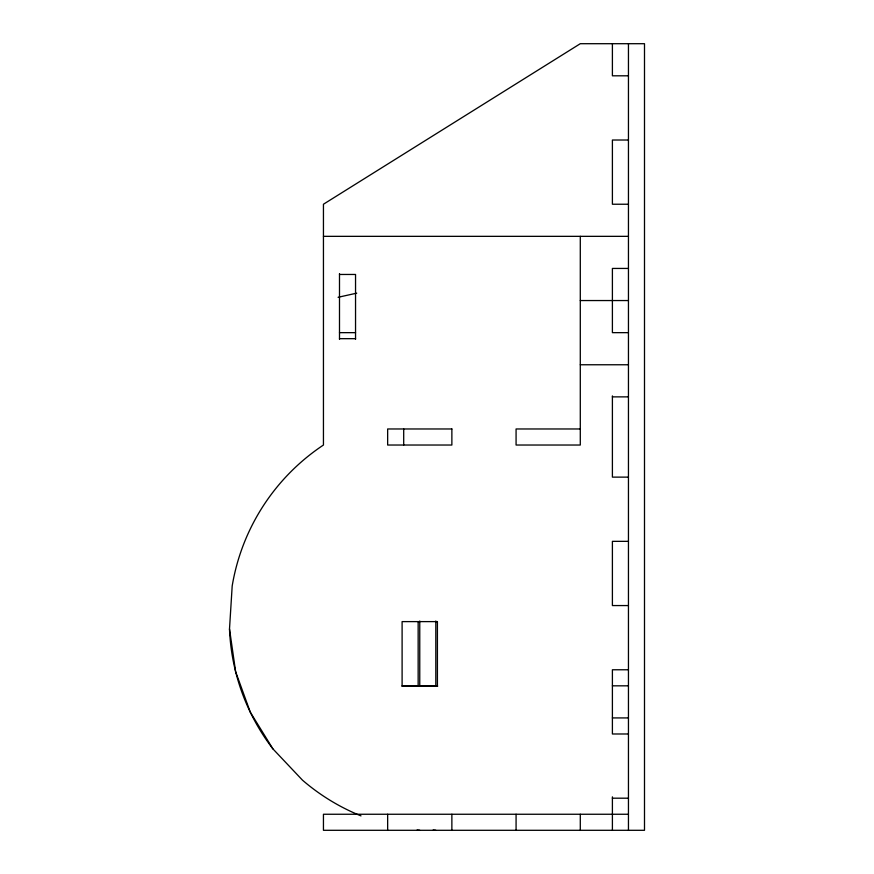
<?xml version="1.0" encoding="UTF-8"?>
<svg xmlns="http://www.w3.org/2000/svg" width="874" height="874" viewBox="0 0 874 874"><rect width="100%" height="100%" fill="white"/><g stroke="black" fill="none" stroke-linecap="round" stroke-linejoin="round"><path stroke-width="1.31" d="M361.006 815.89A210.732 210.732 0 0 1 302.513 780.198L272.906 748.876L250.292 712.179L235.619 671.658L229.501 628.996L232.189 585.973A210.732 210.732 0 0 1 323.446 445.03L323.446 204.232L580.292 43.7L644.499 43.7L644.499 830.3L323.446 830.3L323.446 814.251L628.45 814.251M338.085 297.291L356.734 293.151M628.45 75.809L612.401 75.809L612.401 43.7M628.45 140.015L612.401 140.015L612.401 204.232L628.45 204.232M323.446 236.341L628.45 236.341M628.45 268.438L612.401 268.438L612.401 332.655L628.45 332.655M339.494 274.458L355.543 274.458L355.543 339.341M580.292 300.547L628.45 300.547M339.494 332.655L355.543 332.655M339.494 338.675L355.543 338.675M580.292 364.764L628.45 364.764M612.401 396.872L628.45 396.872M580.292 428.97L516.075 428.97L516.075 445.03L580.292 445.03L580.292 236.341M628.45 477.128L612.401 477.128L612.401 395.9M628.45 541.345L612.401 541.345L612.401 605.562L628.45 605.562M628.45 669.768L612.401 669.768L612.401 733.985L628.45 733.985M612.401 685.828L628.45 685.828M401.822 686.145L437.699 686.145M612.401 717.925L628.45 717.925M612.401 798.191L628.45 798.191M628.45 43.7L628.45 830.3M612.401 796.859L612.401 830.3M580.292 814.251L580.292 830.3M516.075 814.251L516.075 830.3M451.869 814.251L451.869 830.3M435.809 621.032L435.809 686.145M419.76 621.032L419.76 686.145M418.154 621.611L418.154 685.828M403.701 428.97L403.701 445.03M387.652 814.251L387.652 830.3M339.494 273.617L339.494 339.341M419.76 830.3A210.732 210.732 0 0 1 417.095 830.027M272.906 748.876A210.732 210.732 0 0 1 229.501 628.996M435.809 830.3A210.732 210.732 0 0 1 433.143 830.027M451.869 428.97L387.652 428.97L387.652 445.03L451.869 445.03L451.869 428.97M437.415 621.611L402.106 621.611L402.106 685.828L437.415 685.828L437.415 621.611"/></g></svg>
